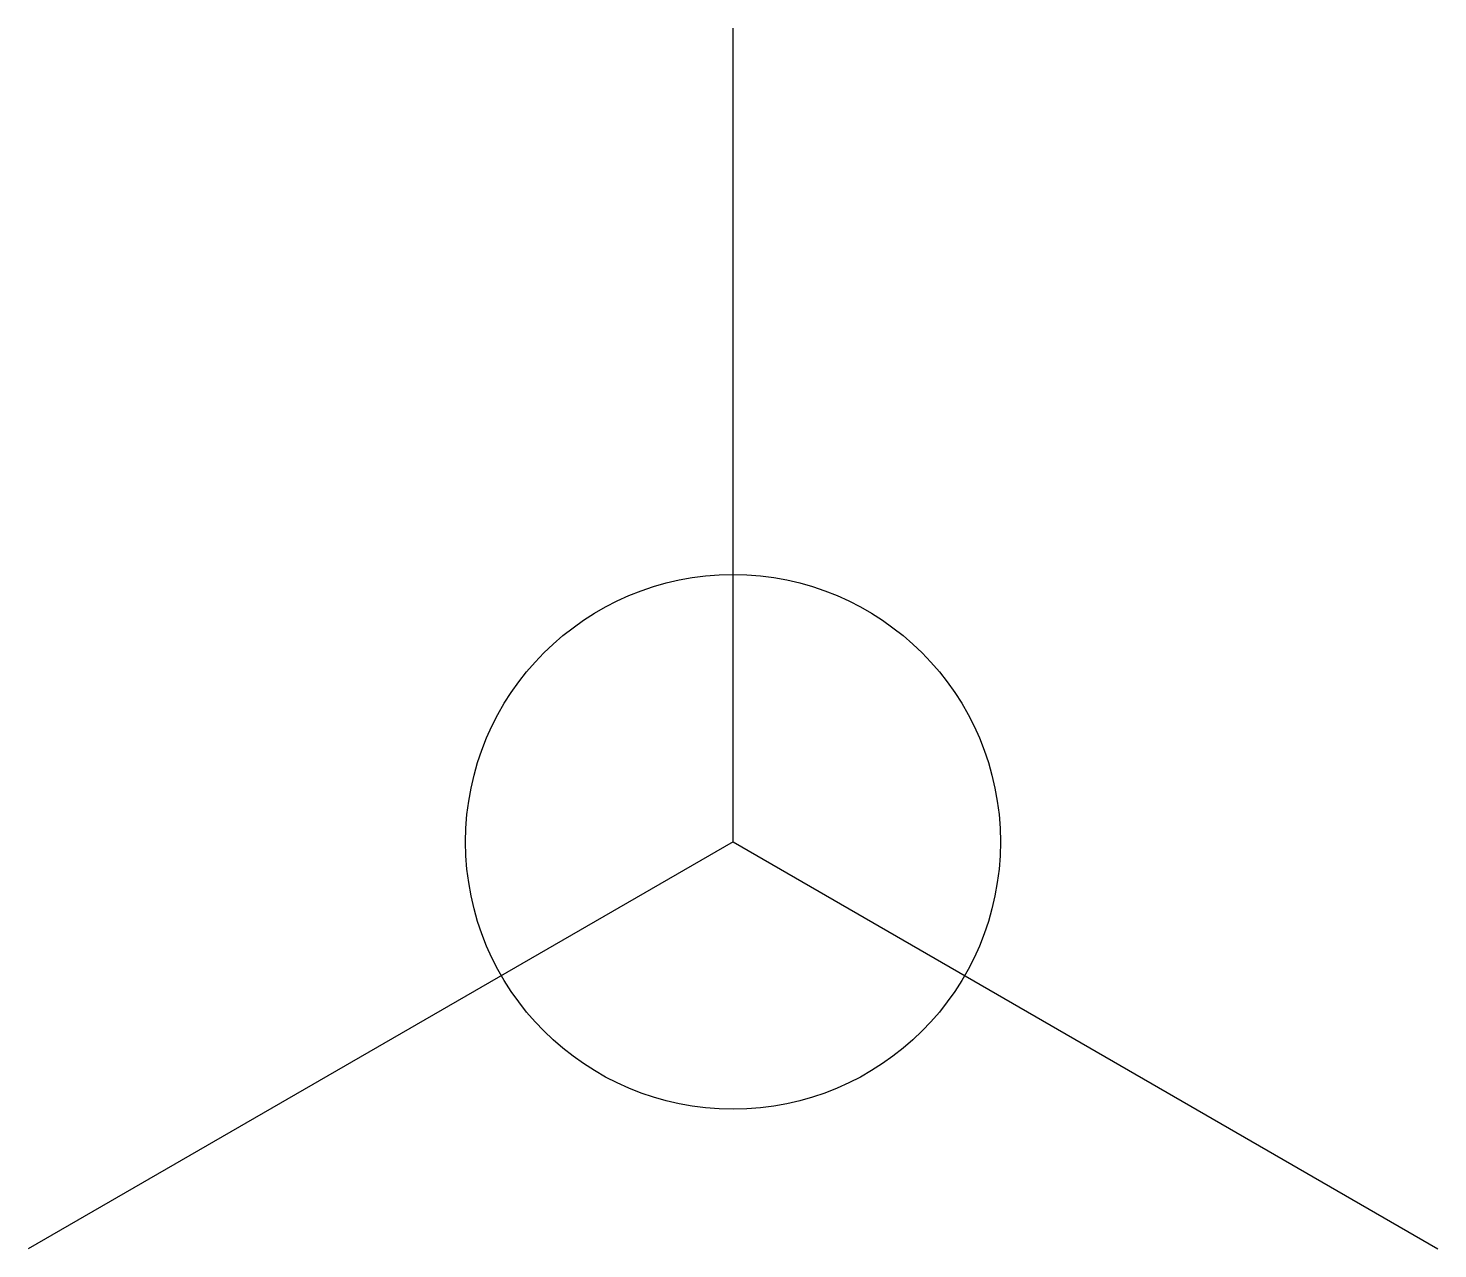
# Model space of a CAD drawing. Header units: millimetres. Extents: x -61 to 61, y -35 to 70.
import ezdxf

# ---------------------------------------------------------------- set-up
doc = ezdxf.new("R2010")
doc.units = ezdxf.units.MM
doc.layers.get('0').update_dxf_attribs({"lineweight": 25})

msp = doc.modelspace()

# ---------------------------------------------------------------- linework, layer by layer
for q in [(0, 70), (-60.62, -35), (60.62, -35)]:
    msp.add_line((0, 0), q)
msp.add_circle((0, 0), 23)

doc.saveas('drawing.dxf')
